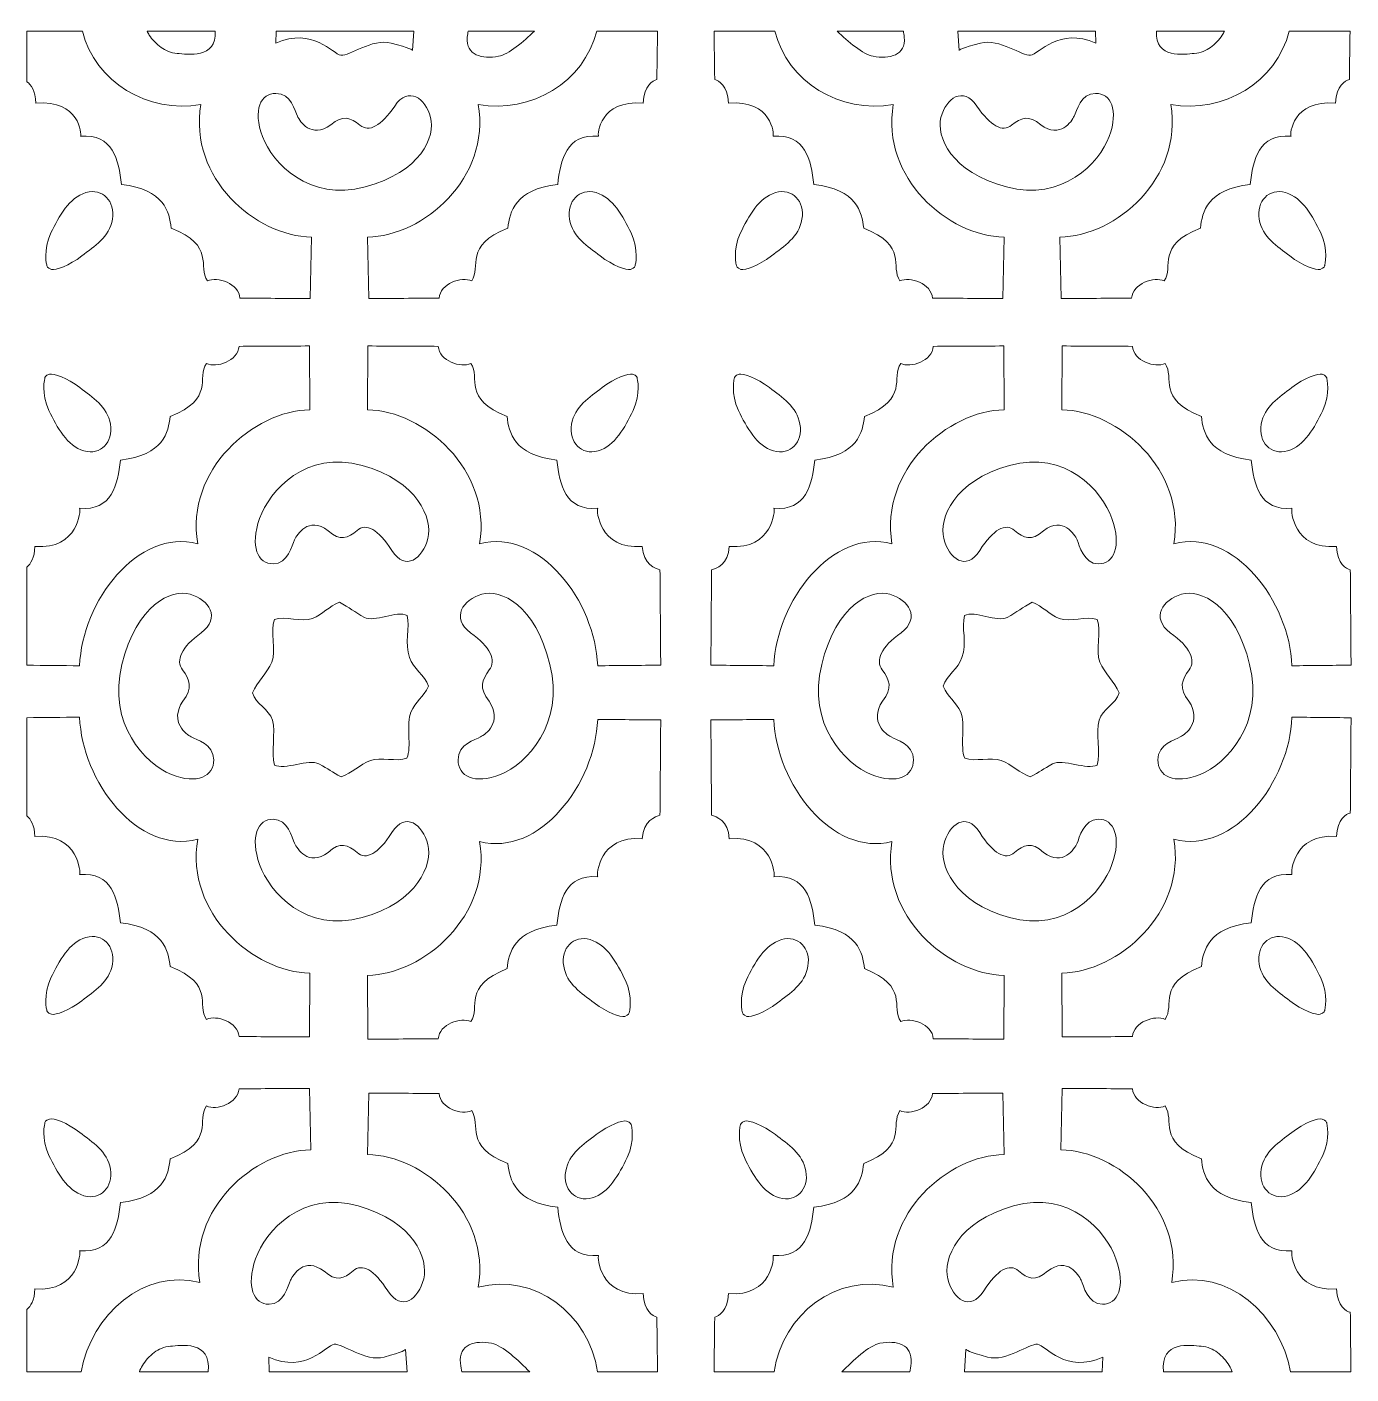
# Model space of a CAD drawing. Header units: millimetres. Extents: x -1200 to 1200, y -592 to 594.
# Drawn here: x -1200 to -34, y -592 to 594 of the extents above; entities that cross this region are included whole.
import ezdxf

# ---------------------------------------------------------------- set-up
doc = ezdxf.new("R2010")
doc.units = ezdxf.units.MM
doc.header["$MEASUREMENT"] = 0
doc.layers.add('Layer 1', color=7, linetype='Continuous')

msp = doc.modelspace()

# ---------------------------------------------------------------- linework, layer by layer
at = {"layer": 'Layer 1', "color": 250, "lineweight": 20}
for points, knots in [([(-980.9683, 579.5427), (-948.6399, 593.7369), (-930.8913, 569.9518), (-923.5765, 568.851), (-916.2618, 567.7503), (-896.2905, 583.8173), (-879.4991, 579.5427), (-862.7077, 575.266), (-860.6087, 573.1277), (-860.6087, 573.1277), (-860.6087, 573.1277), (-859.4275, 589.9734), (-859.4275, 589.9734), (-859.4275, 589.9734), (-980.6487, 589.9734), (-980.6487, 589.9734), (-980.6487, 589.9734), (-980.9683, 579.5427), (-980.9683, 579.5427)], [0, 0, 0, 0, 0.166666667, 0.166666667, 0.166666667, 0.333333333, 0.333333333, 0.333333333, 0.5, 0.5, 0.5, 0.666666667, 0.666666667, 0.666666667, 0.833333333, 0.833333333, 0.833333333, 1, 1, 1, 1]), ([(-259.0799, 579.5427), (-291.4083, 593.7369), (-309.1567, 569.9518), (-316.4716, 568.851), (-323.7862, 567.7503), (-343.7577, 583.8173), (-360.549, 579.5427), (-377.3404, 575.266), (-379.4394, 573.1277), (-379.4394, 573.1277), (-379.4394, 573.1277), (-380.6206, 589.9734), (-380.6206, 589.9734), (-380.6206, 589.9734), (-259.3995, 589.9734), (-259.3995, 589.9734), (-259.3995, 589.9734), (-259.0799, 579.5427), (-259.0799, 579.5427)], [0, 0, 0, 0, 0.166666667, 0.166666667, 0.166666667, 0.333333333, 0.333333333, 0.333333333, 0.5, 0.5, 0.5, 0.666666667, 0.666666667, 0.666666667, 0.833333333, 0.833333333, 0.833333333, 1, 1, 1, 1]), ([(-1200.05, 545.4585), (-1196.512, 542.9893), (-1192.6606, 537.758), (-1192.1192, 526.7361), (-1153.6522, 529.818), (-1151.7421, 498.8827), (-1152.8401, 497.5736), (-1124.3645, 499.9489), (-1119.3546, 476.85), (-1116.8971, 455.1156), (-1078.9412, 450.8756), (-1074.7394, 430.6014), (-1073.0484, 416.7544), (-1033.7637, 401.1223), (-1049.9107, 383.011), (-1041.1318, 370.1279), (-1032.5055, 374.3474), (-1013.2299, 367.9242), (-1012.5094, 355.0065), (-992.6297, 355.0065), (-970.4526, 354.7022), (-950.5728, 354.7022), (-950.5728, 354.7022), (-949.4271, 408.73), (-949.4271, 408.73), (-998.8292, 409.6389), (-1057.8794, 460.4419), (-1046.9348, 525.5495), (-1093.5002, 517.2133), (-1140.1779, 545.3534), (-1151.2062, 589.9734), (-1151.2062, 589.9734), (-1200.05, 589.9734), (-1200.05, 589.9734), (-1200.05, 589.9734), (-1200.05, 545.4585), (-1200.05, 545.4585)], [0, 0, 0, 0, 0.083333333, 0.083333333, 0.083333333, 0.166666667, 0.166666667, 0.166666667, 0.25, 0.25, 0.25, 0.333333333, 0.333333333, 0.333333333, 0.416666667, 0.416666667, 0.416666667, 0.5, 0.5, 0.5, 0.583333333, 0.583333333, 0.583333333, 0.666666667, 0.666666667, 0.666666667, 0.75, 0.75, 0.75, 0.833333333, 0.833333333, 0.833333333, 0.916666667, 0.916666667, 0.916666667, 1, 1, 1, 1]), ([(-1094.2005, 589.9734), (-1093.7043, 588.8227), (-1093.0846, 587.634), (-1092.3106, 586.4396), (-1090.0306, 582.9166), (-1085.7775, 578.5092), (-1081.9323, 575.7215), (-1078.0852, 572.9337), (-1073.3821, 570.9097), (-1067.6973, 570.4625), (-1059.1105, 569.7874), (-1032.8106, 565.2276), (-1034.2876, 589.9734), (-1034.2876, 589.9734), (-1094.2005, 589.9734), (-1094.2005, 589.9734)], [0, 0, 0, 0, 0.2, 0.2, 0.2, 0.4, 0.4, 0.4, 0.6, 0.6, 0.6, 0.8, 0.8, 0.8, 1, 1, 1, 1]), ([(-644.8999, 589.9734), (-645.0944, 574.0919), (-645.2877, 566.1271), (-645.4809, 547.3595), (-649.1869, 546.4384), (-656.7648, 542.5356), (-657.5408, 526.7361), (-696.0077, 529.818), (-697.918, 498.8827), (-696.8198, 497.5736), (-725.2955, 499.9489), (-730.3055, 476.85), (-732.7628, 455.1156), (-770.7189, 450.8756), (-774.9206, 430.6014), (-776.6115, 416.7544), (-815.8964, 401.1223), (-799.7493, 383.011), (-808.5282, 370.1279), (-817.1546, 374.3474), (-836.4301, 367.9242), (-837.1507, 355.0065), (-857.0304, 355.0065), (-879.2073, 354.7022), (-899.0871, 354.7022), (-899.0871, 354.7022), (-900.2328, 408.73), (-900.2328, 408.73), (-850.8309, 409.6389), (-791.7807, 460.4419), (-802.7252, 525.5495), (-756.1598, 517.2133), (-709.4821, 545.3534), (-698.4537, 589.9734), (-698.4537, 589.9734), (-644.8999, 589.9734), (-644.8999, 589.9734)], [0, 0, 0, 0, 0.083333333, 0.083333333, 0.083333333, 0.166666667, 0.166666667, 0.166666667, 0.25, 0.25, 0.25, 0.333333333, 0.333333333, 0.333333333, 0.416666667, 0.416666667, 0.416666667, 0.5, 0.5, 0.5, 0.583333333, 0.583333333, 0.583333333, 0.666666667, 0.666666667, 0.666666667, 0.75, 0.75, 0.75, 0.833333333, 0.833333333, 0.833333333, 0.916666667, 0.916666667, 0.916666667, 1, 1, 1, 1]), ([(-753.3643, 589.9734), (-762.5889, 581.1269), (-776.1203, 569.4838), (-784.8853, 567.9156), (-799.2575, 565.3444), (-813.8432, 568.5835), (-812.3734, 584.7179), (-812.1904, 586.7266), (-811.9129, 588.4663), (-811.5678, 589.9734), (-811.5678, 589.9734), (-753.3643, 589.9734), (-753.3643, 589.9734)], [0, 0, 0, 0, 0.25, 0.25, 0.25, 0.5, 0.5, 0.5, 0.75, 0.75, 0.75, 1, 1, 1, 1]), ([(-595.1482, 589.9734), (-594.9538, 574.0919), (-594.7605, 566.1271), (-594.5672, 547.3595), (-590.8612, 546.4384), (-583.2832, 542.5356), (-582.5074, 526.7361), (-544.0403, 529.818), (-542.1302, 498.8827), (-543.2283, 497.5736), (-514.7525, 499.9489), (-509.7426, 476.85), (-507.2853, 455.1156), (-469.3292, 450.8756), (-465.1276, 430.6014), (-463.4365, 416.7544), (-424.1517, 401.1223), (-440.2987, 383.011), (-431.5199, 370.1279), (-422.8935, 374.3474), (-403.618, 367.9242), (-402.8975, 355.0065), (-383.0177, 355.0065), (-360.8408, 354.7022), (-340.961, 354.7022), (-340.961, 354.7022), (-339.8151, 408.73), (-339.8151, 408.73), (-389.2173, 409.6389), (-448.2675, 460.4419), (-437.323, 525.5495), (-483.8883, 517.2133), (-530.566, 545.3534), (-541.5944, 589.9734), (-541.5944, 589.9734), (-595.1482, 589.9734), (-595.1482, 589.9734)], [0, 0, 0, 0, 0.083333333, 0.083333333, 0.083333333, 0.166666667, 0.166666667, 0.166666667, 0.25, 0.25, 0.25, 0.333333333, 0.333333333, 0.333333333, 0.416666667, 0.416666667, 0.416666667, 0.5, 0.5, 0.5, 0.583333333, 0.583333333, 0.583333333, 0.666666667, 0.666666667, 0.666666667, 0.75, 0.75, 0.75, 0.833333333, 0.833333333, 0.833333333, 0.916666667, 0.916666667, 0.916666667, 1, 1, 1, 1]), ([(-486.6839, 589.9734), (-477.4594, 581.1269), (-463.9278, 569.4838), (-455.1628, 567.9156), (-440.7907, 565.3444), (-426.2049, 568.5835), (-427.6747, 584.7179), (-427.8577, 586.7266), (-428.1352, 588.4663), (-428.4803, 589.9734), (-428.4803, 589.9734), (-486.6839, 589.9734), (-486.6839, 589.9734)], [0, 0, 0, 0, 0.25, 0.25, 0.25, 0.5, 0.5, 0.5, 0.75, 0.75, 0.75, 1, 1, 1, 1]), ([(-35.288, 589.9734), (-35.4825, 574.0919), (-35.6758, 566.1271), (-35.8689, 547.3595), (-39.5751, 546.4384), (-47.1529, 542.5356), (-47.9287, 526.7361), (-86.3958, 529.818), (-88.3061, 498.8827), (-87.2079, 497.5736), (-115.6836, 499.9489), (-120.6936, 476.85), (-123.1509, 455.1156), (-161.107, 450.8756), (-165.3087, 430.6014), (-166.9996, 416.7544), (-206.2845, 401.1223), (-190.1375, 383.011), (-198.9162, 370.1279), (-207.5427, 374.3474), (-226.8181, 367.9242), (-227.5387, 355.0065), (-247.4185, 355.0065), (-269.5955, 354.7022), (-289.4753, 354.7022), (-289.4753, 354.7022), (-290.621, 408.73), (-290.621, 408.73), (-241.219, 409.6389), (-182.1687, 460.4419), (-193.1134, 525.5495), (-146.5479, 517.2133), (-99.8701, 545.3534), (-88.8418, 589.9734), (-88.8418, 589.9734), (-35.288, 589.9734), (-35.288, 589.9734)], [0, 0, 0, 0, 0.083333333, 0.083333333, 0.083333333, 0.166666667, 0.166666667, 0.166666667, 0.25, 0.25, 0.25, 0.333333333, 0.333333333, 0.333333333, 0.416666667, 0.416666667, 0.416666667, 0.5, 0.5, 0.5, 0.583333333, 0.583333333, 0.583333333, 0.666666667, 0.666666667, 0.666666667, 0.75, 0.75, 0.75, 0.833333333, 0.833333333, 0.833333333, 0.916666667, 0.916666667, 0.916666667, 1, 1, 1, 1]), ([(-145.848, 589.9734), (-146.3441, 588.8228), (-146.9638, 587.6341), (-147.7376, 586.4396), (-150.0175, 582.9166), (-154.2707, 578.5092), (-158.1159, 575.7215), (-161.963, 572.9337), (-166.6661, 570.9097), (-172.3509, 570.4625), (-180.9376, 569.7874), (-207.2374, 565.2276), (-205.7605, 589.9734), (-205.7605, 589.9734), (-145.848, 589.9734), (-145.848, 589.9734)], [0, 0, 0, 0, 0.2, 0.2, 0.2, 0.4, 0.4, 0.4, 0.6, 0.6, 0.6, 0.8, 0.8, 0.8, 1, 1, 1, 1]), ([(-961.9291, 515.1561), (-964.1254, 519.6308), (-967.5187, 535.2138), (-980.8252, 535.2914), (-994.1318, 535.3691), (-1001.4599, 520.7501), (-992.6753, 497.2571), (-983.8907, 473.7661), (-951.7109, 439.843), (-902.4272, 452.9548), (-853.1432, 466.0686), (-840.2713, 497.3346), (-844.6636, 514.1144), (-849.056, 530.8942), (-864.2022, 542.0025), (-876.2791, 524.1056), (-888.3562, 506.2065), (-898.828, 500.8475), (-906.8729, 507.3258), (-914.9178, 513.804), (-921.9104, 516.8491), (-932.4336, 507.5361), (-950.0029, 495.231), (-959.733, 510.6814), (-961.9291, 515.1561)], [0, 0, 0, 0, 0.125, 0.125, 0.125, 0.25, 0.25, 0.25, 0.375, 0.375, 0.375, 0.5, 0.5, 0.5, 0.625, 0.625, 0.625, 0.75, 0.75, 0.75, 0.875, 0.875, 0.875, 1, 1, 1, 1]), ([(-278.119, 515.1561), (-275.9228, 519.6308), (-272.5294, 535.2138), (-259.2229, 535.2914), (-245.9163, 535.3691), (-238.5882, 520.7501), (-247.3727, 497.2571), (-256.1573, 473.7661), (-288.3371, 439.843), (-337.621, 452.9548), (-386.9048, 466.0686), (-399.7767, 497.3346), (-395.3844, 514.1144), (-390.9921, 530.8942), (-375.8459, 542.0025), (-363.7689, 524.1056), (-351.692, 506.2065), (-341.2202, 500.8475), (-333.1753, 507.3258), (-325.1303, 513.804), (-318.1377, 516.8491), (-307.6145, 507.5361), (-290.0452, 495.231), (-280.315, 510.6814), (-278.119, 515.1561)], [0, 0, 0, 0, 0.125, 0.125, 0.125, 0.25, 0.25, 0.25, 0.375, 0.375, 0.375, 0.5, 0.5, 0.5, 0.625, 0.625, 0.625, 0.75, 0.75, 0.75, 0.875, 0.875, 0.875, 1, 1, 1, 1]), ([(-1182.5359, 383.7196), (-1182.5359, 383.7196), (-1186.1047, 397.5789), (-1178.9671, 412.394), (-1171.8296, 427.2091), (-1162.8144, 443.5784), (-1148.0933, 447.8795), (-1133.3722, 452.1807), (-1122.1493, 440.28), (-1124.8258, 424.5092), (-1127.5024, 408.7382), (-1140.5917, 400.7956), (-1151.744, 392.1933), (-1162.8963, 383.591), (-1174.9522, 379.4185), (-1178.521, 380.3743), (-1182.0898, 381.3301), (-1182.5359, 383.7196), (-1182.5359, 383.7196)], [0, 0, 0, 0, 0.166666667, 0.166666667, 0.166666667, 0.333333333, 0.333333333, 0.333333333, 0.5, 0.5, 0.5, 0.666666667, 0.666666667, 0.666666667, 0.833333333, 0.833333333, 0.833333333, 1, 1, 1, 1]), ([(-664.602, 383.7196), (-664.602, 383.7196), (-661.0332, 397.5789), (-668.1708, 412.394), (-675.3082, 427.2091), (-684.3235, 443.5784), (-699.0446, 447.8795), (-713.7656, 452.1807), (-724.9886, 440.28), (-722.3121, 424.5092), (-719.6354, 408.7382), (-706.5462, 400.7956), (-695.3939, 392.1933), (-684.2415, 383.591), (-672.1856, 379.4185), (-668.6169, 380.3743), (-665.0481, 381.3301), (-664.602, 383.7196), (-664.602, 383.7196)], [0, 0, 0, 0, 0.166666667, 0.166666667, 0.166666667, 0.333333333, 0.333333333, 0.333333333, 0.5, 0.5, 0.5, 0.666666667, 0.666666667, 0.666666667, 0.833333333, 0.833333333, 0.833333333, 1, 1, 1, 1]), ([(-575.4462, 383.7196), (-575.4462, 383.7196), (-579.0149, 397.5789), (-571.8774, 412.394), (-564.7399, 427.2091), (-555.7246, 443.5784), (-541.0036, 447.8795), (-526.2824, 452.1807), (-515.0596, 440.28), (-517.7361, 424.5092), (-520.4126, 408.7382), (-533.5018, 400.7956), (-544.6543, 392.1933), (-555.8065, 383.591), (-567.8625, 379.4185), (-571.4313, 380.3743), (-575.0001, 381.3301), (-575.4462, 383.7196), (-575.4462, 383.7196)], [0, 0, 0, 0, 0.166666667, 0.166666667, 0.166666667, 0.333333333, 0.333333333, 0.333333333, 0.5, 0.5, 0.5, 0.666666667, 0.666666667, 0.666666667, 0.833333333, 0.833333333, 0.833333333, 1, 1, 1, 1]), ([(-57.5123, 383.7196), (-57.5123, 383.7196), (-53.9435, 397.5789), (-61.081, 412.394), (-68.2184, 427.2091), (-77.2338, 443.5784), (-91.9548, 447.8795), (-106.6759, 452.1807), (-117.8989, 440.28), (-115.2222, 424.5092), (-112.5457, 408.7382), (-99.4564, 400.7956), (-88.3042, 392.1933), (-77.1518, 383.591), (-65.0958, 379.4185), (-61.527, 380.3743), (-57.9582, 381.3301), (-57.5123, 383.7196), (-57.5123, 383.7196)], [0, 0, 0, 0, 0.166666667, 0.166666667, 0.166666667, 0.333333333, 0.333333333, 0.333333333, 0.5, 0.5, 0.5, 0.666666667, 0.666666667, 0.666666667, 0.833333333, 0.833333333, 0.833333333, 1, 1, 1, 1]), ([(-1200.05, 118.3649), (-1196.7655, 121.0576), (-1193.4568, 126.2973), (-1192.9582, 136.4523), (-1154.4911, 133.3704), (-1152.5808, 168.7334), (-1153.679, 170.0426), (-1125.2033, 167.6674), (-1120.1933, 190.7661), (-1117.736, 212.5006), (-1079.7799, 216.7405), (-1075.5783, 237.0148), (-1073.8874, 250.8618), (-1034.6024, 266.4938), (-1050.7495, 284.6052), (-1041.9706, 297.4883), (-1033.3442, 293.2688), (-1014.0688, 299.6919), (-1013.3482, 312.6097), (-993.4684, 312.6097), (-971.2915, 312.914), (-951.4117, 312.914), (-951.4117, 312.914), (-951.04, 256.7866), (-951.04, 256.7866), (-1000.4419, 255.8778), (-1060.6779, 204.025), (-1049.7334, 138.9174), (-1102.6451, 152.7543), (-1151.5934, 87.7692), (-1153.679, 31.4723), (-1169.136, 31.6161), (-1184.593, 31.7601), (-1200.05, 31.9054), (-1200.05, 31.9054), (-1200.05, 118.3649), (-1200.05, 118.3649)], [0, 0, 0, 0, 0.083333333, 0.083333333, 0.083333333, 0.166666667, 0.166666667, 0.166666667, 0.25, 0.25, 0.25, 0.333333333, 0.333333333, 0.333333333, 0.416666667, 0.416666667, 0.416666667, 0.5, 0.5, 0.5, 0.583333333, 0.583333333, 0.583333333, 0.666666667, 0.666666667, 0.666666667, 0.75, 0.75, 0.75, 0.833333333, 0.833333333, 0.833333333, 0.916666667, 0.916666667, 0.916666667, 1, 1, 1, 1]), ([(-642.08, 31.9584), (-642.305, 53.6152), (-642.528, 94.1699), (-642.751, 115.8289), (-646.457, 116.75), (-657.5388, 120.6528), (-658.3147, 136.4523), (-696.7818, 133.3704), (-698.6919, 168.7334), (-697.5939, 170.0426), (-726.0696, 167.6674), (-731.0795, 190.7661), (-733.5368, 212.5006), (-771.4929, 216.7405), (-775.6947, 237.0148), (-777.3856, 250.8618), (-816.6704, 266.4938), (-800.5234, 284.6052), (-809.3022, 297.4883), (-817.9286, 293.2688), (-837.2041, 299.6919), (-837.9246, 312.6097), (-857.8044, 312.6097), (-879.9814, 312.914), (-899.8612, 312.914), (-899.8612, 312.914), (-900.2328, 256.7866), (-900.2328, 256.7866), (-850.8309, 255.8778), (-790.5949, 204.025), (-801.5394, 138.9174), (-748.6277, 152.7543), (-699.6794, 87.7692), (-697.5939, 31.4723), (-680.2571, 31.6336), (-659.4166, 31.795), (-642.08, 31.9584)], [0, 0, 0, 0, 0.083333333, 0.083333333, 0.083333333, 0.166666667, 0.166666667, 0.166666667, 0.25, 0.25, 0.25, 0.333333333, 0.333333333, 0.333333333, 0.416666667, 0.416666667, 0.416666667, 0.5, 0.5, 0.5, 0.583333333, 0.583333333, 0.583333333, 0.666666667, 0.666666667, 0.666666667, 0.75, 0.75, 0.75, 0.833333333, 0.833333333, 0.833333333, 0.916666667, 0.916666667, 0.916666667, 1, 1, 1, 1]), ([(-597.9681, 31.9584), (-597.7432, 53.6152), (-597.5201, 94.1699), (-597.2971, 115.8289), (-593.5912, 116.75), (-582.5093, 120.6528), (-581.7333, 136.4523), (-543.2664, 133.3704), (-541.3561, 168.7334), (-542.4542, 170.0426), (-513.9786, 167.6674), (-508.9687, 190.7661), (-506.5114, 212.5006), (-468.5552, 216.7405), (-464.3535, 237.0148), (-462.6626, 250.8618), (-423.3777, 266.4938), (-439.5248, 284.6052), (-430.7459, 297.4883), (-422.1196, 293.2688), (-402.8441, 299.6919), (-402.1235, 312.6097), (-382.2438, 312.6097), (-360.0666, 312.914), (-340.187, 312.914), (-340.187, 312.914), (-339.8151, 256.7866), (-339.8151, 256.7866), (-389.2173, 255.8778), (-449.4532, 204.025), (-438.5087, 138.9174), (-491.4204, 152.7543), (-540.3687, 87.7692), (-542.4542, 31.4723), (-559.7909, 31.6336), (-580.6314, 31.795), (-597.9681, 31.9584)], [0, 0, 0, 0, 0.083333333, 0.083333333, 0.083333333, 0.166666667, 0.166666667, 0.166666667, 0.25, 0.25, 0.25, 0.333333333, 0.333333333, 0.333333333, 0.416666667, 0.416666667, 0.416666667, 0.5, 0.5, 0.5, 0.583333333, 0.583333333, 0.583333333, 0.666666667, 0.666666667, 0.666666667, 0.75, 0.75, 0.75, 0.833333333, 0.833333333, 0.833333333, 0.916666667, 0.916666667, 0.916666667, 1, 1, 1, 1]), ([(-34.3593, 31.9584), (-34.5841, 53.6152), (-34.8072, 94.1699), (-35.0302, 115.8289), (-38.7362, 116.75), (-46.3142, 120.6528), (-47.09, 136.4523), (-85.557, 133.3704), (-87.4672, 168.7334), (-86.3691, 170.0426), (-114.8447, 167.6674), (-119.8548, 190.7661), (-122.3121, 212.5006), (-160.2683, 216.7405), (-164.4698, 237.0148), (-166.1608, 250.8618), (-205.4458, 266.4938), (-189.2985, 284.6052), (-198.0775, 297.4883), (-206.7039, 293.2688), (-225.9794, 299.6919), (-226.7, 312.6097), (-246.5797, 312.6097), (-268.7567, 312.914), (-288.6364, 312.914), (-288.6364, 312.914), (-289.0082, 256.7866), (-289.0082, 256.7866), (-239.6061, 255.8778), (-179.3701, 204.025), (-190.3147, 138.9174), (-137.403, 152.7543), (-88.4548, 87.7692), (-86.3691, 31.4723), (-69.0324, 31.6336), (-51.6959, 31.795), (-34.3593, 31.9584)], [0, 0, 0, 0, 0.083333333, 0.083333333, 0.083333333, 0.166666667, 0.166666667, 0.166666667, 0.25, 0.25, 0.25, 0.333333333, 0.333333333, 0.333333333, 0.416666667, 0.416666667, 0.416666667, 0.5, 0.5, 0.5, 0.583333333, 0.583333333, 0.583333333, 0.666666667, 0.666666667, 0.666666667, 0.75, 0.75, 0.75, 0.833333333, 0.833333333, 0.833333333, 0.916666667, 0.916666667, 0.916666667, 1, 1, 1, 1]), ([(-1184.2878, 284.791), (-1184.2878, 284.791), (-1187.8566, 270.9318), (-1180.7192, 256.1167), (-1173.5816, 241.3017), (-1164.5663, 224.9323), (-1149.8452, 220.6311), (-1135.1242, 216.33), (-1123.9012, 228.2307), (-1126.5779, 244.0016), (-1129.2544, 259.7725), (-1142.3436, 267.7151), (-1153.4959, 276.3174), (-1164.6483, 284.9198), (-1176.7043, 289.0922), (-1180.273, 288.1364), (-1183.8418, 287.1806), (-1184.2878, 284.791), (-1184.2878, 284.791)], [0, 0, 0, 0, 0.166666667, 0.166666667, 0.166666667, 0.333333333, 0.333333333, 0.333333333, 0.5, 0.5, 0.5, 0.666666667, 0.666666667, 0.666666667, 0.833333333, 0.833333333, 0.833333333, 1, 1, 1, 1]), ([(-662.85, 284.791), (-662.85, 284.791), (-659.2812, 270.9318), (-666.4188, 256.1167), (-673.5563, 241.3017), (-682.5715, 224.9323), (-697.2927, 220.6311), (-712.0137, 216.33), (-723.2366, 228.2307), (-720.56, 244.0016), (-717.8835, 259.7725), (-704.7943, 267.7151), (-693.6419, 276.3174), (-682.4896, 284.9198), (-670.4337, 289.0922), (-666.8649, 288.1364), (-663.2961, 287.1806), (-662.85, 284.791), (-662.85, 284.791)], [0, 0, 0, 0, 0.166666667, 0.166666667, 0.166666667, 0.333333333, 0.333333333, 0.333333333, 0.5, 0.5, 0.5, 0.666666667, 0.666666667, 0.666666667, 0.833333333, 0.833333333, 0.833333333, 1, 1, 1, 1]), ([(-577.1981, 284.791), (-577.1981, 284.791), (-580.7669, 270.9318), (-573.6293, 256.1167), (-566.4919, 241.3017), (-557.4765, 224.9323), (-542.7555, 220.6311), (-528.0344, 216.33), (-516.8114, 228.2307), (-519.488, 244.0016), (-522.1647, 259.7725), (-535.2539, 267.7151), (-546.4062, 276.3174), (-557.5585, 284.9198), (-569.6144, 289.0922), (-573.1832, 288.1364), (-576.752, 287.1806), (-577.1981, 284.791), (-577.1981, 284.791)], [0, 0, 0, 0, 0.166666667, 0.166666667, 0.166666667, 0.333333333, 0.333333333, 0.333333333, 0.5, 0.5, 0.5, 0.666666667, 0.666666667, 0.666666667, 0.833333333, 0.833333333, 0.833333333, 1, 1, 1, 1]), ([(-55.7603, 284.791), (-55.7603, 284.791), (-52.1915, 270.9318), (-59.329, 256.1167), (-66.4665, 241.3017), (-75.4818, 224.9323), (-90.203, 220.6311), (-104.924, 216.33), (-116.1468, 228.2307), (-113.4703, 244.0016), (-110.7938, 259.7725), (-97.7045, 267.7151), (-86.5522, 276.3174), (-75.3998, 284.9198), (-63.3438, 289.0922), (-59.7751, 288.1364), (-56.2063, 287.1806), (-55.7603, 284.791), (-55.7603, 284.791)], [0, 0, 0, 0, 0.166666667, 0.166666667, 0.166666667, 0.333333333, 0.333333333, 0.333333333, 0.5, 0.5, 0.5, 0.666666667, 0.666666667, 0.666666667, 0.833333333, 0.833333333, 0.833333333, 1, 1, 1, 1]), ([(-964.4419, 142.3322), (-966.6379, 137.6266), (-970.0314, 121.239), (-983.3378, 121.1573), (-996.6444, 121.0756), (-1003.9726, 136.4503), (-995.188, 161.1543), (-986.4034, 185.8584), (-954.2236, 221.5338), (-904.9398, 207.7441), (-855.656, 193.9542), (-842.7841, 161.0726), (-847.1764, 143.4269), (-851.5685, 125.7811), (-866.7148, 114.099), (-878.7919, 132.9212), (-890.8688, 151.7433), (-901.3405, 157.3802), (-909.3855, 150.5669), (-917.4304, 143.7536), (-924.423, 140.5513), (-934.9463, 150.3464), (-952.5155, 163.2865), (-962.2456, 147.0377), (-964.4419, 142.3322)], [0, 0, 0, 0, 0.125, 0.125, 0.125, 0.25, 0.25, 0.25, 0.375, 0.375, 0.375, 0.5, 0.5, 0.5, 0.625, 0.625, 0.625, 0.75, 0.75, 0.75, 0.875, 0.875, 0.875, 1, 1, 1, 1]), ([(-275.6063, 142.3322), (-273.4101, 137.6266), (-270.0168, 121.239), (-256.7102, 121.1573), (-243.4036, 121.0756), (-236.0755, 136.4503), (-244.8601, 161.1543), (-253.6448, 185.8584), (-285.8245, 221.5338), (-335.1084, 207.7441), (-384.3922, 193.9542), (-397.2641, 161.0726), (-392.8718, 143.4269), (-388.4794, 125.7811), (-373.3333, 114.099), (-361.2563, 132.9212), (-349.1794, 151.7433), (-338.7076, 157.3802), (-330.6627, 150.5669), (-322.6178, 143.7536), (-315.6251, 140.5513), (-305.1019, 150.3464), (-287.5327, 163.2865), (-277.8025, 147.0377), (-275.6063, 142.3322)], [0, 0, 0, 0, 0.125, 0.125, 0.125, 0.25, 0.25, 0.25, 0.375, 0.375, 0.375, 0.5, 0.5, 0.5, 0.625, 0.625, 0.625, 0.75, 0.75, 0.75, 0.875, 0.875, 0.875, 1, 1, 1, 1]), ([(-1055.3572, -31.1783), (-1050.9649, -33.5311), (-1035.6681, -37.1664), (-1035.5919, -51.422), (-1035.5156, -65.6774), (-1049.8668, -73.5281), (-1072.9265, -64.1171), (-1095.986, -54.706), (-1129.2869, -20.2314), (-1116.415, 32.567), (-1103.5431, 85.3654), (-1072.8503, 99.1552), (-1056.3791, 94.4497), (-1039.9079, 89.7442), (-1029.0033, 73.5178), (-1046.5727, 60.5797), (-1064.1419, 47.6415), (-1069.4035, 36.423), (-1063.0437, 27.8043), (-1056.6841, 19.1856), (-1053.6949, 11.6944), (-1062.8379, 0.4207), (-1074.9168, -18.4015), (-1059.7495, -28.8256), (-1055.3572, -31.1783)], [0, 0, 0, 0, 0.125, 0.125, 0.125, 0.25, 0.25, 0.25, 0.375, 0.375, 0.375, 0.5, 0.5, 0.5, 0.625, 0.625, 0.625, 0.75, 0.75, 0.75, 0.875, 0.875, 0.875, 1, 1, 1, 1]), ([(-800.7025, -31.1783), (-805.0949, -33.5311), (-820.3916, -37.1664), (-820.4679, -51.422), (-820.5441, -65.6774), (-806.1929, -73.5281), (-783.1333, -64.1171), (-760.0737, -54.706), (-726.773, -20.2314), (-739.6449, 32.567), (-752.5168, 85.3654), (-783.2095, 99.1552), (-799.6807, 94.4497), (-816.1518, 89.7442), (-827.0563, 73.5178), (-809.4872, 60.5797), (-791.9178, 47.6415), (-786.6562, 36.423), (-793.0159, 27.8043), (-799.3757, 19.1856), (-802.3649, 11.6944), (-793.2218, 0.4207), (-781.1431, -18.4015), (-796.3102, -28.8256), (-800.7025, -31.1783)], [0, 0, 0, 0, 0.125, 0.125, 0.125, 0.25, 0.25, 0.25, 0.375, 0.375, 0.375, 0.5, 0.5, 0.5, 0.625, 0.625, 0.625, 0.75, 0.75, 0.75, 0.875, 0.875, 0.875, 1, 1, 1, 1]), ([(-439.3456, -31.1783), (-434.9533, -33.5311), (-419.6564, -37.1664), (-419.5802, -51.422), (-419.504, -65.6774), (-433.8553, -73.5281), (-456.9148, -64.1171), (-479.9745, -54.706), (-513.2751, -20.2314), (-500.4032, 32.567), (-487.5313, 85.3654), (-456.8385, 99.1552), (-440.3674, 94.4497), (-423.8964, 89.7442), (-412.9918, 73.5178), (-430.5609, 60.5797), (-448.1302, 47.6415), (-453.3919, 36.423), (-447.0321, 27.8043), (-440.6724, 19.1856), (-437.6832, 11.6944), (-446.8263, 0.4207), (-458.9051, -18.4015), (-443.738, -28.8256), (-439.3456, -31.1783)], [0, 0, 0, 0, 0.125, 0.125, 0.125, 0.25, 0.25, 0.25, 0.375, 0.375, 0.375, 0.5, 0.5, 0.5, 0.625, 0.625, 0.625, 0.75, 0.75, 0.75, 0.875, 0.875, 0.875, 1, 1, 1, 1]), ([(-184.6908, -31.1783), (-189.0831, -33.5311), (-204.38, -37.1664), (-204.4562, -51.422), (-204.5326, -65.6774), (-190.1814, -73.5281), (-167.1216, -64.1171), (-144.062, -54.706), (-110.7613, -20.2314), (-123.6332, 32.567), (-136.5051, 85.3654), (-167.1979, 99.1552), (-183.6691, 94.4497), (-200.1402, 89.7442), (-211.0447, 73.5178), (-193.4755, 60.5797), (-175.9063, 47.6415), (-170.6447, 36.423), (-177.0043, 27.8043), (-183.3641, 19.1856), (-186.3533, 11.6944), (-177.2103, 0.4207), (-165.1313, -18.4015), (-180.2986, -28.8256), (-184.6908, -31.1783)], [0, 0, 0, 0, 0.125, 0.125, 0.125, 0.25, 0.25, 0.25, 0.375, 0.375, 0.375, 0.5, 0.5, 0.5, 0.625, 0.625, 0.625, 0.75, 0.75, 0.75, 0.875, 0.875, 0.875, 1, 1, 1, 1]), ([(-1001.6068, 7.6465), (-997.3402, 17.3005), (-988.7731, 25.041), (-984.5065, 34.6951), (-980.2419, 44.3492), (-986.4128, 62.4871), (-982.1465, 72.1413), (-973.0244, 75.6357), (-957.9143, 69.5598), (-948.7943, 73.0542), (-939.6722, 76.5507), (-934.0979, 83.946), (-924.9778, 87.4404), (-916.3456, 82.7308), (-911.6541, 78.7339), (-903.0239, 74.0243), (-894.3917, 69.3147), (-874.083, 80.4169), (-865.4491, 75.7072), (-862.3644, 65.5507), (-867.973, 50.7744), (-863.1652, 38.7737), (-860.0787, 28.6151), (-849.7348, 23.5215), (-846.6483, 13.365), (-850.9166, 3.7109), (-857.7605, 0.2736), (-862.029, -9.3805), (-866.2936, -19.0346), (-861.2702, -40.2462), (-865.5368, -49.9004), (-874.6569, -53.3968), (-888.6211, -48.5483), (-897.7413, -52.0449), (-906.8634, -55.5392), (-914.1591, -62.9346), (-923.2792, -66.4311), (-931.9094, -61.7214), (-934.3076, -59.5688), (-942.9379, -54.8571), (-951.57, -50.1475), (-973.6, -60.6349), (-982.2341, -55.9253), (-985.3167, -45.7687), (-980.8577, -26.6893), (-983.9442, -16.5327), (-987.0305, -6.3762), (-998.5204, -2.5121), (-1001.6068, 7.6465)], [0, 0, 0, 0, 0.0625, 0.0625, 0.0625, 0.125, 0.125, 0.125, 0.1875, 0.1875, 0.1875, 0.25, 0.25, 0.25, 0.3125, 0.3125, 0.3125, 0.375, 0.375, 0.375, 0.4375, 0.4375, 0.4375, 0.5, 0.5, 0.5, 0.5625, 0.5625, 0.5625, 0.625, 0.625, 0.625, 0.6875, 0.6875, 0.6875, 0.75, 0.75, 0.75, 0.8125, 0.8125, 0.8125, 0.875, 0.875, 0.875, 0.9375, 0.9375, 0.9375, 1, 1, 1, 1]), ([(-238.4414, 7.6465), (-242.7079, 17.3005), (-251.2751, 25.041), (-255.5417, 34.6951), (-259.8061, 44.3492), (-253.6352, 62.4871), (-257.9017, 72.1413), (-267.0238, 75.6357), (-282.1337, 69.5598), (-291.2539, 73.0542), (-300.3759, 76.5507), (-305.9502, 83.946), (-315.0704, 87.4404), (-323.7025, 82.7308), (-328.394, 78.7339), (-337.0243, 74.0243), (-345.6563, 69.3147), (-365.9651, 80.4169), (-374.5991, 75.7072), (-377.6836, 65.5507), (-372.075, 50.7744), (-376.883, 38.7737), (-379.9694, 28.6151), (-390.3134, 23.5215), (-393.3998, 13.365), (-389.1314, 3.7109), (-382.2875, 0.2736), (-378.0192, -9.3805), (-373.7546, -19.0346), (-378.778, -40.2462), (-374.5114, -49.9004), (-365.3912, -53.3968), (-351.4269, -48.5483), (-342.3068, -52.0449), (-333.1848, -55.5392), (-325.8891, -62.9346), (-316.7689, -66.4311), (-308.1387, -61.7214), (-305.7405, -59.5688), (-297.1103, -54.8571), (-288.4782, -50.1475), (-266.4481, -60.6349), (-257.8141, -55.9253), (-254.7314, -45.7687), (-259.1904, -26.6893), (-256.104, -16.5327), (-253.0176, -6.3762), (-241.5278, -2.5121), (-238.4414, 7.6465)], [0, 0, 0, 0, 0.0625, 0.0625, 0.0625, 0.125, 0.125, 0.125, 0.1875, 0.1875, 0.1875, 0.25, 0.25, 0.25, 0.3125, 0.3125, 0.3125, 0.375, 0.375, 0.375, 0.4375, 0.4375, 0.4375, 0.5, 0.5, 0.5, 0.5625, 0.5625, 0.5625, 0.625, 0.625, 0.625, 0.6875, 0.6875, 0.6875, 0.75, 0.75, 0.75, 0.8125, 0.8125, 0.8125, 0.875, 0.875, 0.875, 0.9375, 0.9375, 0.9375, 1, 1, 1, 1]), ([(-1200.05, -100.7111), (-1196.7655, -103.4038), (-1193.4568, -108.6435), (-1192.9582, -118.7985), (-1154.4911, -115.7166), (-1152.5808, -151.0796), (-1153.679, -152.3887), (-1125.2033, -150.0135), (-1120.1933, -173.1123), (-1117.736, -194.8468), (-1079.7799, -199.0867), (-1075.5783, -219.361), (-1073.8874, -233.2079), (-1034.6024, -248.84), (-1050.7495, -266.9514), (-1041.9706, -279.8345), (-1033.3442, -275.615), (-1014.0688, -282.0381), (-1013.3482, -294.9559), (-993.4684, -294.9559), (-971.2915, -295.2602), (-951.4117, -295.2602), (-951.4117, -295.2602), (-951.04, -239.1328), (-951.04, -239.1328), (-1000.4419, -238.2239), (-1060.6779, -186.3712), (-1049.7334, -121.2636), (-1102.6451, -135.1004), (-1151.5934, -70.1154), (-1153.679, -13.8185), (-1169.136, -13.9623), (-1184.593, -14.1062), (-1200.05, -14.2515), (-1200.05, -14.2515), (-1200.05, -100.7111), (-1200.05, -100.7111)], [0, 0, 0, 0, 0.083333333, 0.083333333, 0.083333333, 0.166666667, 0.166666667, 0.166666667, 0.25, 0.25, 0.25, 0.333333333, 0.333333333, 0.333333333, 0.416666667, 0.416666667, 0.416666667, 0.5, 0.5, 0.5, 0.583333333, 0.583333333, 0.583333333, 0.666666667, 0.666666667, 0.666666667, 0.75, 0.75, 0.75, 0.833333333, 0.833333333, 0.833333333, 0.916666667, 0.916666667, 0.916666667, 1, 1, 1, 1]), ([(-642.08, -16.2509), (-642.305, -37.9078), (-642.528, -78.4624), (-642.751, -100.1213), (-646.457, -101.0424), (-657.5388, -104.9453), (-658.3147, -120.7449), (-696.7818, -117.663), (-698.6919, -153.026), (-697.5939, -154.3351), (-726.0696, -151.9598), (-731.0795, -175.0587), (-733.5368, -196.7932), (-771.4929, -201.0331), (-775.6947, -221.3073), (-777.3856, -235.1543), (-816.6704, -250.7863), (-800.5234, -268.8977), (-809.3022, -281.7807), (-817.9286, -277.5613), (-837.2041, -283.9844), (-837.9246, -296.9022), (-857.8044, -296.9022), (-879.9814, -297.2065), (-899.8612, -297.2065), (-899.8612, -297.2065), (-900.2328, -241.0792), (-900.2328, -241.0792), (-850.8309, -240.1703), (-790.5949, -188.3174), (-801.5394, -123.21), (-748.6277, -137.0467), (-699.6794, -72.0617), (-697.5939, -15.7648), (-680.2571, -15.9262), (-659.4166, -16.0875), (-642.08, -16.2509)], [0, 0, 0, 0, 0.083333333, 0.083333333, 0.083333333, 0.166666667, 0.166666667, 0.166666667, 0.25, 0.25, 0.25, 0.333333333, 0.333333333, 0.333333333, 0.416666667, 0.416666667, 0.416666667, 0.5, 0.5, 0.5, 0.583333333, 0.583333333, 0.583333333, 0.666666667, 0.666666667, 0.666666667, 0.75, 0.75, 0.75, 0.833333333, 0.833333333, 0.833333333, 0.916666667, 0.916666667, 0.916666667, 1, 1, 1, 1]), ([(-597.9681, -16.2509), (-597.7432, -37.9078), (-597.5201, -78.4624), (-597.2971, -100.1213), (-593.5912, -101.0424), (-582.5093, -104.9453), (-581.7333, -120.7449), (-543.2664, -117.663), (-541.3561, -153.026), (-542.4542, -154.3351), (-513.9786, -151.9598), (-508.9687, -175.0587), (-506.5114, -196.7932), (-468.5552, -201.0331), (-464.3535, -221.3073), (-462.6626, -235.1543), (-423.3777, -250.7863), (-439.5248, -268.8977), (-430.7459, -281.7807), (-422.1196, -277.5613), (-402.8441, -283.9844), (-402.1235, -296.9022), (-382.2438, -296.9022), (-360.0666, -297.2065), (-340.187, -297.2065), (-340.187, -297.2065), (-339.8151, -241.0792), (-339.8151, -241.0792), (-389.2173, -240.1703), (-449.4532, -188.3174), (-438.5087, -123.21), (-491.4204, -137.0467), (-540.3687, -72.0617), (-542.4542, -15.7648), (-559.7909, -15.9262), (-580.6314, -16.0875), (-597.9681, -16.2509)], [0, 0, 0, 0, 0.083333333, 0.083333333, 0.083333333, 0.166666667, 0.166666667, 0.166666667, 0.25, 0.25, 0.25, 0.333333333, 0.333333333, 0.333333333, 0.416666667, 0.416666667, 0.416666667, 0.5, 0.5, 0.5, 0.583333333, 0.583333333, 0.583333333, 0.666666667, 0.666666667, 0.666666667, 0.75, 0.75, 0.75, 0.833333333, 0.833333333, 0.833333333, 0.916666667, 0.916666667, 0.916666667, 1, 1, 1, 1]), ([(-34.3593, -14.3045), (-34.5841, -35.9614), (-34.8072, -76.5161), (-35.0302, -98.1751), (-38.7362, -99.0962), (-46.3142, -102.999), (-47.09, -118.7985), (-85.557, -115.7166), (-87.4672, -151.0796), (-86.3691, -152.3887), (-114.8447, -150.0135), (-119.8548, -173.1123), (-122.3121, -194.8468), (-160.2683, -199.0867), (-164.4698, -219.361), (-166.1608, -233.2079), (-205.4458, -248.84), (-189.2985, -266.9514), (-198.0775, -279.8345), (-206.7039, -275.615), (-225.9794, -282.0381), (-226.7, -294.9559), (-246.5797, -294.9559), (-268.7567, -295.2602), (-288.6364, -295.2602), (-288.6364, -295.2602), (-289.0082, -239.1328), (-289.0082, -239.1328), (-239.6061, -238.2239), (-179.3701, -186.3712), (-190.3147, -121.2636), (-137.403, -135.1004), (-88.4548, -70.1154), (-86.3691, -13.8185), (-69.0324, -13.9798), (-51.6959, -14.1412), (-34.3593, -14.3045)], [0, 0, 0, 0, 0.083333333, 0.083333333, 0.083333333, 0.166666667, 0.166666667, 0.166666667, 0.25, 0.25, 0.25, 0.333333333, 0.333333333, 0.333333333, 0.416666667, 0.416666667, 0.416666667, 0.5, 0.5, 0.5, 0.583333333, 0.583333333, 0.583333333, 0.666666667, 0.666666667, 0.666666667, 0.75, 0.75, 0.75, 0.833333333, 0.833333333, 0.833333333, 0.916666667, 0.916666667, 0.916666667, 1, 1, 1, 1]), ([(-964.4419, -124.7662), (-966.6379, -120.0607), (-970.0314, -103.673), (-983.3378, -103.5913), (-996.6444, -103.5096), (-1003.9726, -118.8843), (-995.188, -143.5884), (-986.4034, -168.2924), (-954.2236, -203.9679), (-904.9398, -190.178), (-855.656, -176.3882), (-842.7841, -143.5066), (-847.1764, -125.8609), (-851.5685, -108.2152), (-866.7148, -96.533), (-878.7919, -115.3551), (-890.8688, -134.1773), (-901.3405, -139.8141), (-909.3855, -133.0009), (-917.4304, -126.1877), (-924.423, -122.9852), (-934.9463, -132.7803), (-952.5155, -145.7205), (-962.2456, -129.4717), (-964.4419, -124.7662)], [0, 0, 0, 0, 0.125, 0.125, 0.125, 0.25, 0.25, 0.25, 0.375, 0.375, 0.375, 0.5, 0.5, 0.5, 0.625, 0.625, 0.625, 0.75, 0.75, 0.75, 0.875, 0.875, 0.875, 1, 1, 1, 1]), ([(-275.6063, -124.7662), (-273.4101, -120.0607), (-270.0168, -103.673), (-256.7102, -103.5913), (-243.4036, -103.5096), (-236.0755, -118.8843), (-244.8601, -143.5884), (-253.6448, -168.2924), (-285.8245, -203.9679), (-335.1084, -190.178), (-384.3922, -176.3882), (-397.2641, -143.5066), (-392.8718, -125.8609), (-388.4794, -108.2152), (-373.3333, -96.533), (-361.2563, -115.3551), (-349.1794, -134.1773), (-338.7076, -139.8141), (-330.6627, -133.0009), (-322.6178, -126.1877), (-315.6251, -122.9852), (-305.1019, -132.7803), (-287.5327, -145.7205), (-277.8025, -129.4717), (-275.6063, -124.7662)], [0, 0, 0, 0, 0.125, 0.125, 0.125, 0.25, 0.25, 0.25, 0.375, 0.375, 0.375, 0.5, 0.5, 0.5, 0.625, 0.625, 0.625, 0.75, 0.75, 0.75, 0.875, 0.875, 0.875, 1, 1, 1, 1]), ([(-1182.5359, -271.9184), (-1182.5359, -271.9184), (-1186.1047, -258.0591), (-1178.9671, -243.244), (-1171.8296, -228.4289), (-1162.8144, -212.0596), (-1148.0933, -207.7585), (-1133.3722, -203.4573), (-1122.1493, -215.358), (-1124.8258, -231.1289), (-1127.5024, -246.8998), (-1140.5917, -254.8425), (-1151.744, -263.4447), (-1162.8963, -272.047), (-1174.9522, -276.2196), (-1178.521, -275.2637), (-1182.0898, -274.3079), (-1182.5359, -271.9184), (-1182.5359, -271.9184)], [0, 0, 0, 0, 0.166666667, 0.166666667, 0.166666667, 0.333333333, 0.333333333, 0.333333333, 0.5, 0.5, 0.5, 0.666666667, 0.666666667, 0.666666667, 0.833333333, 0.833333333, 0.833333333, 1, 1, 1, 1]), ([(-669.8178, -273.781), (-669.8178, -273.781), (-666.2492, -259.9217), (-673.3866, -245.1066), (-680.524, -230.2915), (-689.5393, -213.9223), (-704.2605, -209.6211), (-718.9815, -205.3199), (-730.2044, -217.2206), (-727.5279, -232.9915), (-724.8513, -248.7623), (-711.7621, -256.705), (-700.6097, -265.3073), (-689.4574, -273.9096), (-677.4014, -278.0821), (-673.8327, -277.1263), (-670.2639, -276.1705), (-669.8178, -273.781), (-669.8178, -273.781)], [0, 0, 0, 0, 0.166666667, 0.166666667, 0.166666667, 0.333333333, 0.333333333, 0.333333333, 0.5, 0.5, 0.5, 0.666666667, 0.666666667, 0.666666667, 0.833333333, 0.833333333, 0.833333333, 1, 1, 1, 1]), ([(-570.2303, -273.781), (-570.2303, -273.781), (-573.799, -259.9217), (-566.6615, -245.1066), (-559.5241, -230.2915), (-550.5088, -213.9223), (-535.7877, -209.6211), (-521.0666, -205.3199), (-509.8437, -217.2206), (-512.5202, -232.9915), (-515.1967, -248.7623), (-528.2859, -256.705), (-539.4384, -265.3073), (-550.5907, -273.9096), (-562.6466, -278.0821), (-566.2154, -277.1263), (-569.7841, -276.1705), (-570.2303, -273.781), (-570.2303, -273.781)], [0, 0, 0, 0, 0.166666667, 0.166666667, 0.166666667, 0.333333333, 0.333333333, 0.333333333, 0.5, 0.5, 0.5, 0.666666667, 0.666666667, 0.666666667, 0.833333333, 0.833333333, 0.833333333, 1, 1, 1, 1]), ([(-57.5123, -271.9184), (-57.5123, -271.9184), (-53.9435, -258.0591), (-61.081, -243.244), (-68.2184, -228.4289), (-77.2338, -212.0596), (-91.9548, -207.7585), (-106.6759, -203.4573), (-117.8989, -215.358), (-115.2222, -231.1289), (-112.5457, -246.8998), (-99.4564, -254.8425), (-88.3042, -263.4447), (-77.1518, -272.047), (-65.0958, -276.2196), (-61.527, -275.2637), (-57.9582, -274.3079), (-57.5123, -271.9184), (-57.5123, -271.9184)], [0, 0, 0, 0, 0.166666667, 0.166666667, 0.166666667, 0.333333333, 0.333333333, 0.333333333, 0.5, 0.5, 0.5, 0.666666667, 0.666666667, 0.666666667, 0.833333333, 0.833333333, 0.833333333, 1, 1, 1, 1]), ([(-1200.05, -535.1185), (-1196.7655, -532.4258), (-1193.4568, -527.186), (-1192.9582, -517.031), (-1154.4911, -520.1129), (-1152.5808, -484.7499), (-1153.679, -483.4408), (-1125.2033, -485.816), (-1120.1933, -462.7172), (-1117.736, -440.9827), (-1079.7799, -436.7428), (-1075.5783, -416.4686), (-1073.8874, -402.6216), (-1034.6024, -386.9896), (-1050.7495, -368.8781), (-1041.9706, -355.9951), (-1033.3442, -360.2145), (-1014.0688, -353.7914), (-1013.3482, -340.8737), (-993.4684, -340.8737), (-971.2915, -340.5694), (-951.4117, -340.5694), (-951.4117, -340.5694), (-950.266, -394.5972), (-950.266, -394.5972), (-999.6679, -395.5061), (-1058.7181, -446.3091), (-1047.7737, -511.4166), (-1096.5354, -498.6651), (-1143.5949, -539.4829), (-1152.3092, -590.0266), (-1152.3092, -590.0266), (-1200.05, -590.0266), (-1200.05, -590.0266), (-1200.05, -590.0266), (-1200.05, -535.1185), (-1200.05, -535.1185)], [0, 0, 0, 0, 0.083333333, 0.083333333, 0.083333333, 0.166666667, 0.166666667, 0.166666667, 0.25, 0.25, 0.25, 0.333333333, 0.333333333, 0.333333333, 0.416666667, 0.416666667, 0.416666667, 0.5, 0.5, 0.5, 0.583333333, 0.583333333, 0.583333333, 0.666666667, 0.666666667, 0.666666667, 0.75, 0.75, 0.75, 0.833333333, 0.833333333, 0.833333333, 0.916666667, 0.916666667, 0.916666667, 1, 1, 1, 1]), ([(-34.4899, -590.0266), (-34.6706, -572.5699), (-34.8505, -555.1122), (-35.0302, -537.6545), (-38.7362, -536.7334), (-46.3142, -532.8305), (-47.09, -517.031), (-85.557, -520.1129), (-87.4672, -484.7499), (-86.3691, -483.4408), (-114.8447, -485.816), (-119.8548, -462.7172), (-122.3121, -440.9827), (-160.2683, -436.7428), (-164.4698, -416.4686), (-166.1608, -402.6216), (-205.4458, -386.9896), (-189.2985, -368.8781), (-198.0775, -355.9951), (-206.7039, -360.2145), (-225.9794, -353.7914), (-226.7, -340.8737), (-246.5797, -340.8737), (-268.7567, -340.5694), (-288.6364, -340.5694), (-288.6364, -340.5694), (-289.7821, -394.5972), (-289.7821, -394.5972), (-240.3801, -395.5061), (-181.33, -446.3091), (-192.2745, -511.4166), (-143.5127, -498.6651), (-96.4533, -539.4829), (-87.7389, -590.0266), (-87.7389, -590.0266), (-34.4899, -590.0266), (-34.4899, -590.0266)], [0, 0, 0, 0, 0.083333333, 0.083333333, 0.083333333, 0.166666667, 0.166666667, 0.166666667, 0.25, 0.25, 0.25, 0.333333333, 0.333333333, 0.333333333, 0.416666667, 0.416666667, 0.416666667, 0.5, 0.5, 0.5, 0.583333333, 0.583333333, 0.583333333, 0.666666667, 0.666666667, 0.666666667, 0.75, 0.75, 0.75, 0.833333333, 0.833333333, 0.833333333, 0.916666667, 0.916666667, 0.916666667, 1, 1, 1, 1]), ([(-644.9176, -590.0266), (-645.1061, -573.3709), (-645.2936, -559.9886), (-645.4809, -541.7923), (-649.1869, -540.8712), (-656.7648, -536.9683), (-657.5408, -521.1688), (-696.0077, -524.2506), (-697.918, -488.8877), (-696.8198, -487.5785), (-725.2955, -489.9538), (-730.3055, -466.855), (-732.7628, -445.1204), (-770.7189, -440.8806), (-774.9206, -420.6064), (-776.6115, -406.7593), (-815.8964, -391.1273), (-799.7493, -373.0159), (-808.5282, -360.1329), (-817.1546, -364.3523), (-836.4301, -357.9292), (-837.1507, -345.0114), (-857.0304, -345.0114), (-879.2073, -344.7071), (-899.0871, -344.7071), (-899.0871, -344.7071), (-900.2328, -398.735), (-900.2328, -398.735), (-850.8309, -399.6438), (-791.7807, -450.4469), (-802.7252, -515.5544), (-753.1278, -502.5843), (-705.2913, -539.0417), (-697.7752, -590.0266), (-697.7752, -590.0266), (-644.9176, -590.0266), (-644.9176, -590.0266)], [0, 0, 0, 0, 0.083333333, 0.083333333, 0.083333333, 0.166666667, 0.166666667, 0.166666667, 0.25, 0.25, 0.25, 0.333333333, 0.333333333, 0.333333333, 0.416666667, 0.416666667, 0.416666667, 0.5, 0.5, 0.5, 0.583333333, 0.583333333, 0.583333333, 0.666666667, 0.666666667, 0.666666667, 0.75, 0.75, 0.75, 0.833333333, 0.833333333, 0.833333333, 0.916666667, 0.916666667, 0.916666667, 1, 1, 1, 1]), ([(-595.1305, -590.0266), (-594.942, -573.3709), (-594.7546, -559.9886), (-594.5672, -541.7923), (-590.8612, -540.8712), (-583.2832, -536.9683), (-582.5074, -521.1688), (-544.0403, -524.2506), (-542.1302, -488.8877), (-543.2283, -487.5785), (-514.7525, -489.9538), (-509.7426, -466.855), (-507.2853, -445.1204), (-469.3292, -440.8806), (-465.1276, -420.6064), (-463.4365, -406.7593), (-424.1517, -391.1273), (-440.2987, -373.0159), (-431.5199, -360.1329), (-422.8935, -364.3523), (-403.618, -357.9292), (-402.8975, -345.0114), (-383.0177, -345.0114), (-360.8408, -344.7071), (-340.961, -344.7071), (-340.961, -344.7071), (-339.8151, -398.735), (-339.8151, -398.735), (-389.2173, -399.6438), (-448.2675, -450.4469), (-437.323, -515.5544), (-486.9203, -502.5843), (-534.7568, -539.0417), (-542.2729, -590.0266), (-542.2729, -590.0266), (-595.1305, -590.0266), (-595.1305, -590.0266)], [0, 0, 0, 0, 0.083333333, 0.083333333, 0.083333333, 0.166666667, 0.166666667, 0.166666667, 0.25, 0.25, 0.25, 0.333333333, 0.333333333, 0.333333333, 0.416666667, 0.416666667, 0.416666667, 0.5, 0.5, 0.5, 0.583333333, 0.583333333, 0.583333333, 0.666666667, 0.666666667, 0.666666667, 0.75, 0.75, 0.75, 0.833333333, 0.833333333, 0.833333333, 0.916666667, 0.916666667, 0.916666667, 1, 1, 1, 1]), ([(-1184.2878, -370.847), (-1184.2878, -370.847), (-1187.8566, -384.7062), (-1180.7192, -399.5213), (-1173.5816, -414.3364), (-1164.5663, -430.7057), (-1149.8452, -435.0069), (-1135.1242, -439.3079), (-1123.9012, -427.4073), (-1126.5779, -411.6364), (-1129.2544, -395.8655), (-1142.3436, -387.9229), (-1153.4959, -379.3206), (-1164.6483, -370.7183), (-1176.7043, -366.5458), (-1180.273, -367.5016), (-1183.8418, -368.4574), (-1184.2878, -370.847), (-1184.2878, -370.847)], [0, 0, 0, 0, 0.166666667, 0.166666667, 0.166666667, 0.333333333, 0.333333333, 0.333333333, 0.5, 0.5, 0.5, 0.666666667, 0.666666667, 0.666666667, 0.833333333, 0.833333333, 0.833333333, 1, 1, 1, 1]), ([(-55.7603, -370.847), (-55.7603, -370.847), (-52.1915, -384.7062), (-59.329, -399.5213), (-66.4665, -414.3364), (-75.4818, -430.7057), (-90.203, -435.0069), (-104.924, -439.3079), (-116.1468, -427.4073), (-113.4703, -411.6364), (-110.7938, -395.8655), (-97.7045, -387.9229), (-86.5522, -379.3206), (-75.3998, -370.7183), (-63.3438, -366.5458), (-59.7751, -367.5016), (-56.2063, -368.4574), (-55.7603, -370.847), (-55.7603, -370.847)], [0, 0, 0, 0, 0.166666667, 0.166666667, 0.166666667, 0.333333333, 0.333333333, 0.333333333, 0.5, 0.5, 0.5, 0.666666667, 0.666666667, 0.666666667, 0.833333333, 0.833333333, 0.833333333, 1, 1, 1, 1]), ([(-668.0659, -372.7096), (-668.0659, -372.7096), (-664.4971, -386.5688), (-671.6347, -401.3839), (-678.7722, -416.199), (-687.7874, -432.5683), (-702.5085, -436.8694), (-717.2296, -441.1706), (-728.4525, -429.2699), (-725.7759, -413.499), (-723.0994, -397.7282), (-710.0101, -389.7855), (-698.8578, -381.1832), (-687.7055, -372.5809), (-675.6496, -368.4084), (-672.0808, -369.3642), (-668.512, -370.32), (-668.0659, -372.7096), (-668.0659, -372.7096)], [0, 0, 0, 0, 0.166666667, 0.166666667, 0.166666667, 0.333333333, 0.333333333, 0.333333333, 0.5, 0.5, 0.5, 0.666666667, 0.666666667, 0.666666667, 0.833333333, 0.833333333, 0.833333333, 1, 1, 1, 1]), ([(-571.9823, -372.7096), (-571.9823, -372.7096), (-575.5511, -386.5688), (-568.4135, -401.3839), (-561.276, -416.199), (-552.2607, -432.5683), (-537.5396, -436.8694), (-522.8185, -441.1706), (-511.5957, -429.2699), (-514.2722, -413.499), (-516.9488, -397.7282), (-530.038, -389.7855), (-541.1904, -381.1832), (-552.3426, -372.5809), (-564.3986, -368.4084), (-567.9674, -369.3642), (-571.5362, -370.32), (-571.9823, -372.7096), (-571.9823, -372.7096)], [0, 0, 0, 0, 0.166666667, 0.166666667, 0.166666667, 0.333333333, 0.333333333, 0.333333333, 0.5, 0.5, 0.5, 0.666666667, 0.666666667, 0.666666667, 0.833333333, 0.833333333, 0.833333333, 1, 1, 1, 1]), ([(-967.9991, -509.3478), (-970.1954, -514.0533), (-973.5886, -530.441), (-986.8952, -530.5227), (-1000.2017, -530.6043), (-1007.5299, -515.2297), (-998.7452, -490.5257), (-989.9606, -465.8216), (-957.7809, -430.146), (-908.4971, -443.9359), (-859.2132, -457.7257), (-846.3413, -490.6073), (-850.7336, -508.2531), (-855.126, -525.8988), (-870.2722, -537.581), (-882.3491, -518.7588), (-894.4261, -499.9367), (-904.8978, -494.2998), (-912.9427, -501.1131), (-920.9877, -507.9263), (-927.9802, -511.1287), (-938.5035, -501.3336), (-956.0728, -488.3935), (-965.803, -504.6422), (-967.9991, -509.3478)], [0, 0, 0, 0, 0.125, 0.125, 0.125, 0.25, 0.25, 0.25, 0.375, 0.375, 0.375, 0.5, 0.5, 0.5, 0.625, 0.625, 0.625, 0.75, 0.75, 0.75, 0.875, 0.875, 0.875, 1, 1, 1, 1]), ([(-272.0491, -509.3478), (-269.8528, -514.0533), (-266.4595, -530.441), (-253.1529, -530.5227), (-239.8464, -530.6043), (-232.5182, -515.2297), (-241.3029, -490.5257), (-250.0874, -465.8216), (-282.2673, -430.146), (-331.551, -443.9359), (-380.8349, -457.7257), (-393.7068, -490.6073), (-389.3145, -508.2531), (-384.9222, -525.8988), (-369.7759, -537.581), (-357.6991, -518.7588), (-345.622, -499.9367), (-335.1504, -494.2998), (-327.1053, -501.1131), (-319.0603, -507.9263), (-312.0678, -511.1287), (-301.5446, -501.3336), (-283.9752, -488.3935), (-274.2451, -504.6422), (-272.0491, -509.3478)], [0, 0, 0, 0, 0.125, 0.125, 0.125, 0.25, 0.25, 0.25, 0.375, 0.375, 0.375, 0.5, 0.5, 0.5, 0.625, 0.625, 0.625, 0.75, 0.75, 0.75, 0.875, 0.875, 0.875, 1, 1, 1, 1]), ([(-1100.9957, -590.0266), (-1100.4235, -588.223), (-1099.5899, -586.2747), (-1098.3806, -584.3117), (-1096.1005, -580.6068), (-1091.8473, -575.9707), (-1088.0021, -573.04), (-1084.1551, -570.1072), (-1079.452, -567.9791), (-1073.7671, -567.5094), (-1064.9663, -566.7817), (-1037.5544, -561.7575), (-1040.5161, -590.0266), (-1040.5161, -590.0266), (-1100.9957, -590.0266), (-1100.9957, -590.0266)], [0, 0, 0, 0, 0.2, 0.2, 0.2, 0.4, 0.4, 0.4, 0.6, 0.6, 0.6, 0.8, 0.8, 0.8, 1, 1, 1, 1]), ([(-987.0382, -577.0572), (-954.7096, -591.9846), (-936.9613, -566.9722), (-929.6465, -565.8142), (-922.3317, -564.6562), (-902.3605, -581.5545), (-885.569, -577.0572), (-868.7775, -572.56), (-866.6787, -570.3114), (-866.6787, -570.3114), (-866.6787, -570.3114), (-865.3642, -590.0266), (-865.3642, -590.0266), (-865.3642, -590.0266), (-986.6603, -590.0266), (-986.6603, -590.0266), (-986.6603, -590.0266), (-987.0382, -577.0572), (-987.0382, -577.0572)], [0, 0, 0, 0, 0.166666667, 0.166666667, 0.166666667, 0.333333333, 0.333333333, 0.333333333, 0.5, 0.5, 0.5, 0.666666667, 0.666666667, 0.666666667, 0.833333333, 0.833333333, 0.833333333, 1, 1, 1, 1]), ([(-757.4725, -590.0266), (-766.6426, -580.5827), (-781.5454, -566.6022), (-790.9551, -564.8318), (-805.3274, -562.1278), (-819.9132, -565.5344), (-818.4434, -582.5001), (-818.1777, -585.567), (-817.7128, -588.0358), (-817.1303, -590.0266), (-817.1303, -590.0266), (-757.4725, -590.0266), (-757.4725, -590.0266)], [0, 0, 0, 0, 0.25, 0.25, 0.25, 0.5, 0.5, 0.5, 0.75, 0.75, 0.75, 1, 1, 1, 1]), ([(-482.5756, -590.0266), (-473.4055, -580.5827), (-458.5026, -566.6022), (-449.0929, -564.8318), (-434.7207, -562.1278), (-420.135, -565.5344), (-421.6048, -582.5001), (-421.8705, -585.567), (-422.3355, -588.0358), (-422.9179, -590.0266), (-422.9179, -590.0266), (-482.5756, -590.0266), (-482.5756, -590.0266)], [0, 0, 0, 0, 0.25, 0.25, 0.25, 0.5, 0.5, 0.5, 0.75, 0.75, 0.75, 1, 1, 1, 1]), ([(-253.0099, -577.0572), (-285.3383, -591.9846), (-303.0868, -566.9722), (-310.4016, -565.8142), (-317.7165, -564.6562), (-337.6877, -581.5545), (-354.4791, -577.0572), (-371.2706, -572.56), (-373.3695, -570.3114), (-373.3695, -570.3114), (-373.3695, -570.3114), (-374.684, -590.0266), (-374.684, -590.0266), (-374.684, -590.0266), (-253.3878, -590.0266), (-253.3878, -590.0266), (-253.3878, -590.0266), (-253.0099, -577.0572), (-253.0099, -577.0572)], [0, 0, 0, 0, 0.166666667, 0.166666667, 0.166666667, 0.333333333, 0.333333333, 0.333333333, 0.5, 0.5, 0.5, 0.666666667, 0.666666667, 0.666666667, 0.833333333, 0.833333333, 0.833333333, 1, 1, 1, 1]), ([(-139.0525, -590.0266), (-139.6247, -588.223), (-140.4583, -586.2747), (-141.6676, -584.3117), (-143.9476, -580.6068), (-148.2008, -575.9707), (-152.0459, -573.04), (-155.893, -570.1072), (-160.5961, -567.9791), (-166.2809, -567.5094), (-175.0818, -566.7817), (-202.4937, -561.7575), (-199.5321, -590.0266), (-199.5321, -590.0266), (-139.0525, -590.0266), (-139.0525, -590.0266)], [0, 0, 0, 0, 0.2, 0.2, 0.2, 0.4, 0.4, 0.4, 0.6, 0.6, 0.6, 0.8, 0.8, 0.8, 1, 1, 1, 1])]:
    msp.add_open_spline(points, degree=3, knots=knots, dxfattribs=at)

doc.saveas('drawing.dxf')
